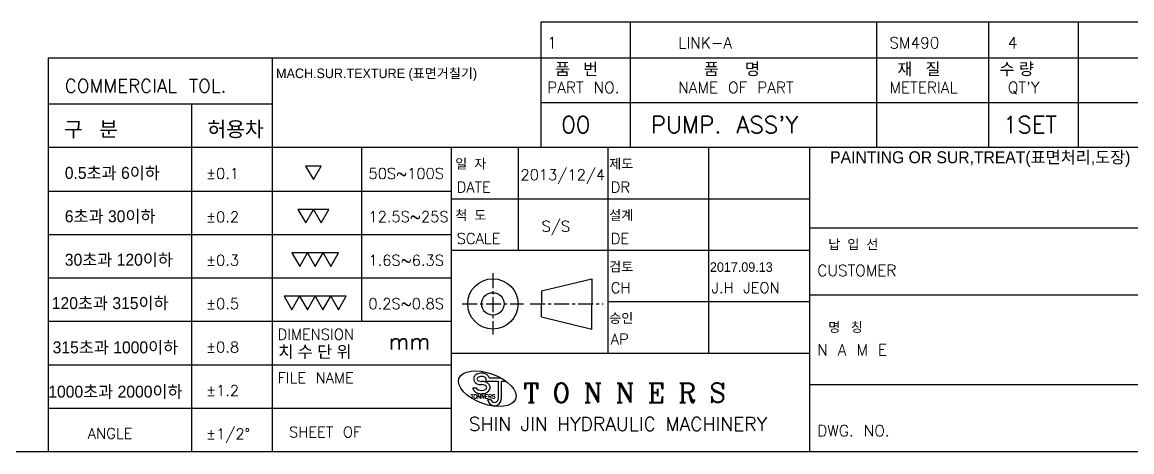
# Model space of a CAD drawing. Extents: x -2917 to 6643, y 8514 to 10799.
# Drawn here: x -2214 to -1520, y 8528 to 8797 of the extents above; entities that cross this region are included whole.
import ezdxf

# ---------------------------------------------------------------- set-up
doc = ezdxf.new("R2010")
doc.units = 0
doc.header["$LTSCALE"] = 15
doc.header["$MEASUREMENT"] = 0
doc.linetypes.add('CENTER', pattern=[2, 1.25, -0.25, 0.25, -0.25])
for name, color, linetype in [('1', 1, 'CENTER'), ('3', 3, 'Continuous'), ('4', 4, 'Continuous')]:
    doc.layers.add(name, color=color, linetype=linetype)
doc.styles.add('HSG', font='romans.shx', dxfattribs={"bigfont": 'whgtxt.shx'})
doc.styles.add('ROMANC', font='romanc', dxfattribs={"height": 2})
doc.styles.add('ROMANS', font='txt.shx', dxfattribs={"bigfont": 'whgtxt.shx'})
doc.styles.get("Standard").update_dxf_attribs({"font": 'txt.shx'})

msp = doc.modelspace()

# ---------------------------------------------------------------- linework, layer by layer
at = {"color": 6}
for p, q in [((-1889.845, 8797.137), (-1889.845, 8718.587)), ((-1385.398, 8797.137), (-1889.845, 8797.137)), ((-1833.795, 8797.137), (-1833.795, 8718.587)), ((-1679.658, 8797.137), (-1679.658, 8718.587)), ((-1609.596, 8797.137), (-1609.596, 8718.587)), ((-1553.547, 8797.137), (-1553.547, 8718.587)), ((-1385.398, 8774.637), (-1889.845, 8774.637)), ((-1385.398, 8746.612), (-1889.845, 8746.612)), ((-1385.398, 8718.587), (-2057.993, 8718.587)), ((-2001.944, 8718.587), (-2001.944, 8609.571)), ((-1847.807, 8718.587), (-1847.807, 8589.673)), ((-1945.894, 8691.123), (-2057.993, 8691.123)), ((-1721.696, 8686.359), (-1945.894, 8686.359)), ((-1385.398, 8668.143), (-1721.696, 8668.143)), ((-1945.894, 8663.939), (-2057.993, 8663.939)), ((-1721.696, 8654.13), (-1945.894, 8654.13)), ((-1945.894, 8636.755), (-2057.993, 8636.755)), ((-1385.398, 8626.105), (-1721.696, 8626.105)), ((-1721.696, 8621.902), (-1847.807, 8621.902)), ((-1945.894, 8609.571), (-2057.993, 8609.571)), ((-1721.696, 8589.673), (-1945.894, 8589.673)), ((-1945.894, 8582.387), (-2057.993, 8582.387)), ((-1385.398, 8570.056), (-1721.696, 8570.056)), ((-1945.894, 8555.203), (-2057.993, 8555.203)), ((-1385.398, 8528.019), (-2828.818, 8528.019))]:
    msp.add_line(p, q, dxfattribs=at)
at = {"color": 5}
for p, q in [((-1385.398, 8774.637), (-2198.117, 8774.637)), ((-2198.117, 8774.637), (-2198.117, 8528.019)), ((-2057.993, 8774.637), (-2057.993, 8528.019)), ((-2108.438, 8745.771), (-2108.438, 8528.019)), ((-1945.894, 8718.587), (-1945.894, 8528.019)), ((-1903.857, 8718.587), (-1903.857, 8654.13)), ((-1784.751, 8718.587), (-1784.751, 8589.673)), ((-1721.696, 8718.587), (-1721.696, 8528.019))]:
    msp.add_line(p, q, dxfattribs=at)
for p, q in [((-1889.351, 8628.869), (-1857.823, 8636.457)), ((-1857.823, 8636.457), (-1857.823, 8620.693)), ((-1889.351, 8628.869), (-1889.351, 8620.693)), ((-1889.351, 8612.517), (-1889.351, 8620.693)), ((-1857.823, 8604.929), (-1857.823, 8620.693)), ((-1889.351, 8612.517), (-1857.823, 8604.929))]:
    msp.add_line(p, q)
for radius in [15.764, 7.006]:
    msp.add_circle((-1919.79, 8620.693), radius)
at = {"layer": '1', "ltscale": 0.5}
for p, q in [((-1919.79, 8639.96), (-1919.79, 8601.426)), ((-1939.057, 8620.693), (-1900.523, 8620.693)), ((-1896.357, 8620.693), (-1850.817, 8620.693))]:
    msp.add_line(p, q, dxfattribs=at)
at = {"layer": '3'}
for p, q in [((-1924.091, 8573.69), (-1924.091, 8572.352)), ((-1924.091, 8572.352), (-1916.553, 8572.352)), ((-1922.123, 8574.411), (-1914.936, 8574.411)), ((-1916.553, 8572.352), (-1916.553, 8561.034)), ((-1914.494, 8572.352), (-1914.494, 8561.034)), ((-1914.494, 8572.352), (-1911.692, 8572.352)), ((-1932.326, 8568.028), (-1930.244, 8568.028)), ((-1923.044, 8560.754), (-1920.966, 8560.754))]:
    msp.add_line(p, q, dxfattribs=at)
for radius, start, end in [(4.288, 185.980833, 357.768717), (2.232, 191.546693, 355.710647)]:
    msp.add_arc((-1918.779, 8561.201), radius, start, end, dxfattribs=at)
msp.add_ellipse((-1923.277, 8567.548), major_axis=(-17.735, 6.455), ratio=0.5151515, dxfattribs=at)
for centre, major_axis, ratio, start_param, end_param in [((-1926.922, 8568.285), (3.356, 0), 0.5368755, 3.2849402, 7.8539816), ((-1926.922, 8573.69), (-2.831, 0), 0.5454545, 3.1415927, 7.8544861)]:
    msp.add_ellipse(centre, major_axis=major_axis, ratio=ratio, start_param=start_param, end_param=end_param, dxfattribs=at)
for points, knots in [([(-1922.123, 8574.411), (-1922.134, 8574.453), (-1922.146, 8574.495), (-1922.269, 8574.903), (-1922.444, 8575.228), (-1922.854, 8575.777), (-1923.087, 8576.004), (-1923.577, 8576.387), (-1923.834, 8576.544), (-1924.631, 8576.94), (-1925.195, 8577.106), (-1926.353, 8577.296), (-1926.947, 8577.317), (-1928.118, 8577.218), (-1928.696, 8577.098), (-1929.642, 8576.743), (-1930.026, 8576.551), (-1930.668, 8576.087), (-1930.936, 8575.842), (-1931.362, 8575.285), (-1931.53, 8574.992), (-1931.752, 8574.359), (-1931.812, 8574.025), (-1931.812, 8573.69), (-1931.812, 8573.392), (-1931.765, 8573.094), (-1931.594, 8572.544), (-1931.471, 8572.292), (-1931.184, 8571.845), (-1931.021, 8571.65), (-1930.504, 8571.139), (-1930.123, 8570.891), (-1929.332, 8570.501), (-1928.919, 8570.362), (-1928.071, 8570.165), (-1927.636, 8570.109), (-1927.106, 8570.089), (-1927.014, 8570.087), (-1926.922, 8570.087)], [3.2796202, 3.2796202, 3.2796202, 3.2796202, 3.3049469, 3.3049469, 3.5277991, 3.5277991, 3.7506513, 3.7506513, 3.9735035, 3.9735035, 4.4202156, 4.4202156, 4.8669277, 4.8669277, 5.3136398, 5.3136398, 5.6362606, 5.6362606, 5.8878686, 5.8878686, 6.0940976, 6.0940976, 6.2831853, 6.2831853, 6.2831853, 6.451458, 6.451458, 6.6197306, 6.6197306, 6.7880033, 6.7880033, 7.1200511, 7.1200511, 7.4520989, 7.4520989, 7.7841468, 7.7841468, 7.8539874, 7.8539874, 7.8539874, 7.8539874]), ([(-1932.326, 8568.028), (-1932.307, 8567.804), (-1932.263, 8567.584), (-1932.108, 8567.087), (-1931.979, 8566.823), (-1931.677, 8566.352), (-1931.504, 8566.144), (-1930.954, 8565.601), (-1930.546, 8565.332), (-1929.688, 8564.906), (-1929.235, 8564.749), (-1928.302, 8564.526), (-1927.82, 8564.459), (-1926.599, 8564.398), (-1925.855, 8564.459), (-1924.614, 8564.743), (-1924.101, 8564.921), (-1923.25, 8565.368), (-1922.897, 8565.607), (-1922.326, 8566.152), (-1922.094, 8566.434), (-1921.723, 8567.101), (-1921.585, 8567.488), (-1921.48, 8568.31), (-1921.515, 8568.739), (-1921.739, 8569.517), (-1921.922, 8569.865), (-1922.355, 8570.457), (-1922.605, 8570.703), (-1923.133, 8571.121), (-1923.413, 8571.294), (-1924.28, 8571.73), (-1924.9, 8571.917), (-1925.994, 8572.107), (-1926.458, 8572.146), (-1926.922, 8572.146)], [6.3289612, 6.3289612, 6.3289612, 6.3289612, 6.4490061, 6.4490061, 6.6148269, 6.6148269, 6.7806476, 6.7806476, 7.1075597, 7.1075597, 7.4344718, 7.4344718, 7.7613839, 7.7613839, 8.2575558, 8.2575558, 8.6280926, 8.6280926, 8.9124739, 8.9124739, 9.134214, 9.134214, 9.3559541, 9.3559541, 9.5776942, 9.5776942, 9.7994343, 9.7994343, 10.0211744, 10.0211744, 10.2429145, 10.2429145, 10.6832391, 10.6832391, 10.9955679, 10.9955679, 10.9955679, 10.9955679])]:
    msp.add_open_spline(points, degree=3, knots=knots, dxfattribs=at)
at = {"layer": '4', "color": 5}
for p, q in [((-2057.993, 8745.771), (-2198.117, 8745.771)), ((-2057.993, 8718.587), (-2198.117, 8718.587)), ((-2057.993, 8691.123), (-2198.117, 8691.123)), ((-2057.993, 8663.939), (-2198.117, 8663.939)), ((-2057.993, 8636.755), (-2198.117, 8636.755)), ((-2057.993, 8609.571), (-2198.117, 8609.571)), ((-2057.993, 8582.387), (-2198.117, 8582.387)), ((-2057.993, 8555.203), (-2198.117, 8555.203))]:
    msp.add_line(p, q, dxfattribs=at)
at = {"layer": '4'}
for points in [[(-2032.115, 8698.568), (-2027.261, 8706.976), (-2036.969, 8706.976)], [(-2036.914, 8671.384), (-2032.059, 8679.792), (-2041.768, 8679.792)], [(-2027.205, 8671.384), (-2022.351, 8679.792), (-2032.059, 8679.792)], [(-2040.646, 8644.2), (-2035.792, 8652.607), (-2045.5, 8652.607)], [(-2030.938, 8644.2), (-2026.084, 8652.607), (-2035.792, 8652.607)], [(-2021.23, 8644.2), (-2016.376, 8652.607), (-2026.084, 8652.607)], [(-2045.555, 8617.016), (-2040.701, 8625.423), (-2050.409, 8625.423)], [(-2035.847, 8617.016), (-2030.993, 8625.423), (-2040.701, 8625.423)], [(-2026.139, 8617.016), (-2021.285, 8625.423), (-2030.993, 8625.423)], [(-2016.431, 8617.016), (-2011.577, 8625.423), (-2021.285, 8625.423)]]:
    msp.add_lwpolyline(points, close=True, dxfattribs=at)

# ---------------------------------------------------------------- texts
for s, height, p in [('1', 7.006, (-1885.811, 8780.744)), ('LINK-A', 7.0062, (-1803.746, 8780.744)), ('SM490', 7.0062, (-1671.58, 8780.744)), ('4', 7.006, (-1597.472, 8780.744)), ('COMMERCIAL TOL.', 8.40744, (-2187.739, 8753.029)), ('PART NO.', 7.0062, (-1885.811, 8752.719)), ('NAME OF PART', 7.0062, (-1803.746, 8752.719)), ('METERIAL', 7.0062, (-1671.58, 8752.719)), ("QT'Y", 7.0062, (-1597.472, 8752.719)), ('00', 10.5093, (-1876.872, 8727.659)), ("PUMP. ASS'Y", 10.5093, (-1820.823, 8727.659)), ('1SET', 10.5093, (-1600.493, 8727.659)), ('%%P0.1', 6.726, (-2099.345, 8698.998)), ('50S~100S', 6.726, (-1997.649, 8698.998)), ('2013/12/4', 6.726, (-1902.519, 8698.189)), ('DATE', 6.726, (-1942.456, 8690.505)), ('DR', 6.726, (-1845.969, 8690.505)), ('%%P0.2', 6.726, (-2099.345, 8671.814)), ('12.5S~25S', 6.726, (-1997.649, 8671.954)), ('S/S', 6.726, (-1889.318, 8665.961)), ('SCALE', 6.726, (-1942.456, 8658.276)), ('DE', 6.726, (-1845.969, 8658.276)), ('%%P0.3', 6.726, (-2099.345, 8644.63)), ('1.6S~6.3S', 6.726, (-1997.649, 8644.63)), ('CUSTOMER', 7.0062, (-1716.741, 8638.116)), ('CH', 6.726, (-1845.969, 8627.449)), ('J.H JEON', 6.726, (-1782.913, 8627.449)), ('%%P0.5', 6.726, (-2099.345, 8617.446)), ('0.2S~0.8S', 6.726, (-1997.649, 8617.446)), ('DIMENSION', 6.726, (-2054.556, 8598.253)), ('mm', 10.0889, (-1984.996, 8592.047)), ('AP', 6.726, (-1845.969, 8595.22)), ('%%P0.8', 6.726, (-2099.345, 8590.262)), ('N A M E', 7.0062, (-1716.741, 8588.39)), ('FILE NAME', 6.726, (-2054.556, 8571.069)), ('%%P1.2', 6.726, (-2099.345, 8563.078)), ('ANGLE', 6.726, (-2173.306, 8536.166)), ('%%P1/2%%D', 6.726, (-2099.345, 8535.894)), ('SHEET OF', 6.726, (-2047.339, 8537.016)), ('DWG. NO.', 7.0062, (-1716.741, 8537.744))]:
    msp.add_text(s, height=height).set_placement(p)
at = {"linetype": 'Continuous', "style": 'ROMANC'}
msp.add_text('T O N N E R S', height=12.00589, dxfattribs=at).set_placement((-1900.631, 8558.978))
at = {"layer": '3'}
for s, height, style, p in [('TONNERS', 2.5532, 'ROMANS', (-1933.705, 8561.375)), ('SHIN JIN HYDRAULIC MACHINERY', 8.59676, 'HSG', (-1934.87, 8541.148))]:
    msp.add_text(s, height=height, dxfattribs=dict(at, style=style)).set_placement(p)
at = {"layer": '3', "color": 7, "attachment_point": 4}
for s, insert, char_height in [('\\f굴림|b0|i0|c129|p2;품   번', (-1880.889, 8767.437), 7.50263), ('\\f굴림|b0|i0|c129|p2;품      명', (-1787.785, 8767.437), 7.50263), ('\\f굴림|b0|i0|c129|p2;재   질', (-1666.637, 8767.437), 7.50263), ('\\f굴림|b0|i0|c129|p2;수 량', (-1602.692, 8767.437), 7.50263), ('\\f굴림|b0|i0|c129|p2;MACH.SUR.TEXTURE (표면거칠기)', (-2055.443, 8764.205), 6.0021), ('\\f굴림|b0|i0|c129|p2;구   분', (-2188.17, 8729.627), 9.37828), ('\\f굴림|b0|i0|c129|p2;허용차', (-2098.49, 8729.627), 9.37828), ('\\f굴림|b0|i0|c129|p2;PAINTING OR SUR,TREAT(표면처리,도장)', (-1708.674, 8711.387), 7.50263), ('\\f굴림|b0|i0|c129|p2;일  자', (-1943.343, 8708.155), 6.0021), ('\\f굴림|b0|i0|c129|p2;제도', (-1846.995, 8708.155), 6.0021), ('\\f굴림|b0|i0|c129|p2;0.5초과 6이하', (-2187.685, 8702.313), 7.50263), ('\\f굴림|b0|i0|c129|p2;6초과 30이하', (-2187.685, 8675.129), 7.50263), ('\\f굴림|b0|i0|c129|p2;척  도', (-1943.343, 8675.927), 6.0021), ('\\f굴림|b0|i0|c129|p2;설계', (-1846.995, 8675.927), 6.0021), ('\\f굴림|b0|i0|c129|p2;납  입  선', (-1709.872, 8657.711), 6.0021), ('\\f굴림|b0|i0|c129|p2;30초과 120이하', (-2187.685, 8647.945), 7.50263), ('\\f굴림|b0|i0|c129|p2;검토', (-1846.995, 8643.698), 6.0021), ('{\\fGulim|b0|i0|c129|p2;2017.09.13}', (-1783.94, 8643.698), 6.0021), ('\\f굴림|b0|i0|c129|p2;120초과 315이하', (-2195.841, 8620.761), 7.50263), ('\\f굴림|b0|i0|c129|p2;승인', (-1846.995, 8611.47), 6.0021), ('\\f굴림|b0|i0|c129|p2;명   칭', (-1709.872, 8605.829), 6.0021), ('\\f굴림|b0|i0|c129|p2;315초과 1000이하', (-2195.298, 8593.034), 7.50263), ('\\f굴림|b0|i0|c129|p2;치 수 단 위', (-2054.086, 8590.317), 7.50263), ('\\f굴림|b0|i0|c129|p2;1000초과 2000이하', (-2198.024, 8565.306), 7.50263)]:
    msp.add_mtext(s, dxfattribs=dict(at, insert=insert, char_height=char_height))

doc.saveas('drawing.dxf')
